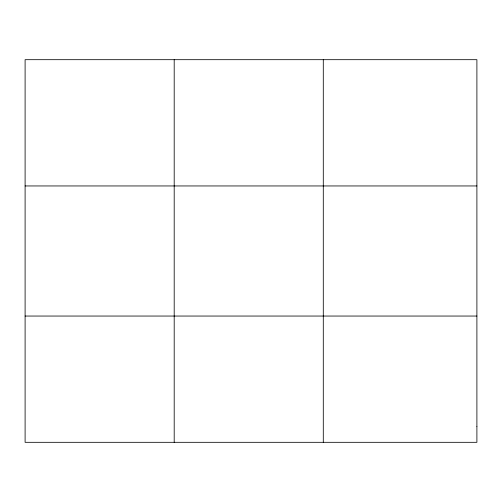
<?xml version="1.0" encoding="UTF-8"?>
<svg xmlns="http://www.w3.org/2000/svg" width="502" height="502" viewBox="0 0 502 502"><rect width="100%" height="100%" fill="white"/><g stroke="black" fill="none" stroke-linecap="round" stroke-linejoin="round"><path stroke-width="0.75" d="M174.194 442.318L174.194 59.682M323.288 442.318L323.288 59.682M25.1 185.953L476.9 185.953M25.1 316.047L476.9 316.047M476.9 426.537L476.9 442.318L25.1 442.318L25.1 59.682L476.9 59.682L476.9 426.537"/></g></svg>
